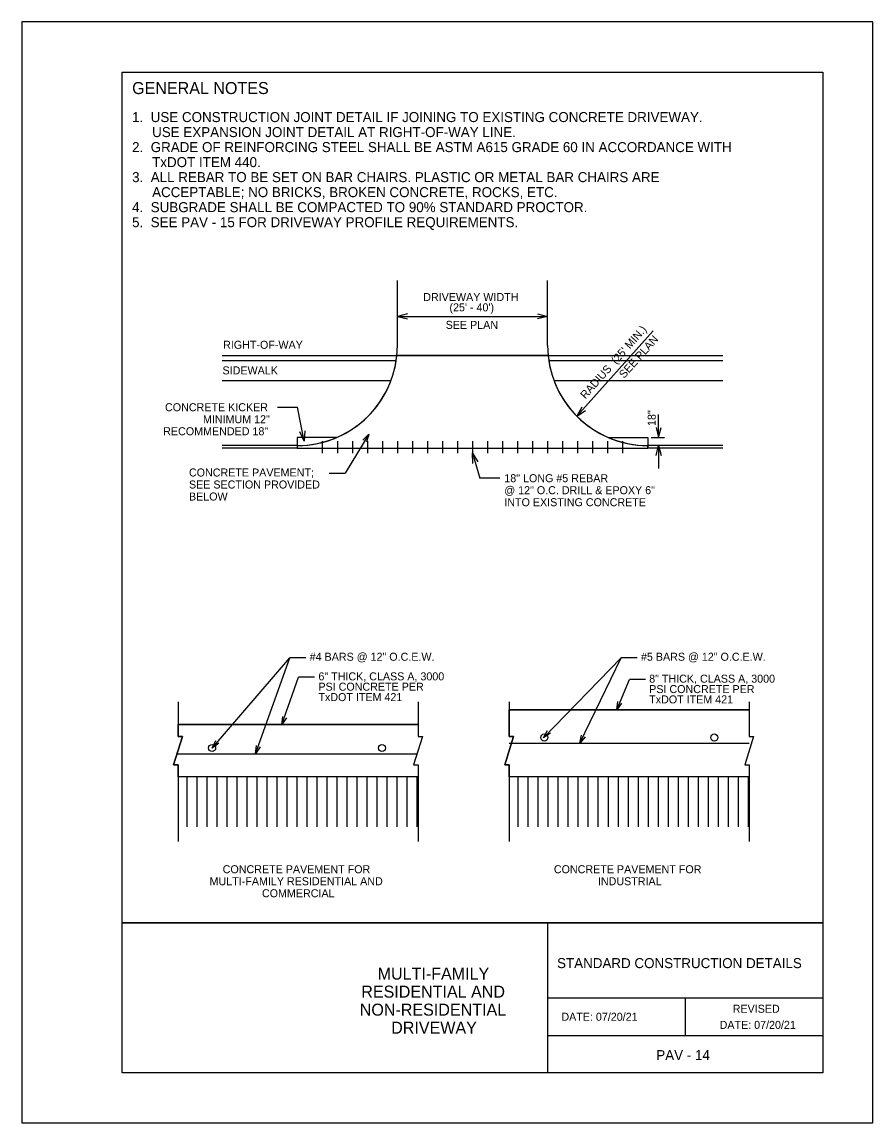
# Model space of a CAD drawing. Extents: x 2082796.5 to 2082805, y 13331226.4 to 13331237.4.
import ezdxf

# ---------------------------------------------------------------- set-up
doc = ezdxf.new("R2010")
doc.units = 0
for name, color, linetype in [('Detail', 7, 'Continuous'), ('Detail Label', 7, 'Continuous'), ('FILL', 7, 'Continuous'), ('Level 60', 7, 'Continuous'), ('Non-Print', 7, 'Continuous'), ('Sheet Title Block', 7, 'Continuous')]:
    doc.layers.add(name, color=color, linetype=linetype)

msp = doc.modelspace()

# ---------------------------------------------------------------- linework, layer by layer
at = {"layer": 'Detail'}
for p, q in [((2082800.293, 13331234.179), (2082800.293, 13331234.829)), ((2082801.793, 13331234.179), (2082801.793, 13331234.829)), ((2082800.293, 13331234.469), (2082801.793, 13331234.469)), ((2082802.086, 13331233.472), (2082802.847, 13331234.327)), ((2082798.543, 13331234.079), (2082803.543, 13331234.079)), ((2082798.543, 13331234.029), (2082800.282, 13331234.029)), ((2082801.805, 13331234.029), (2082803.543, 13331234.029)), ((2082798.543, 13331233.829), (2082800.23, 13331233.829)), ((2082801.857, 13331233.829), (2082803.543, 13331233.829)), ((2082802.902, 13331233.259), (2082802.902, 13331233.489)), ((2082802.829, 13331233.259), (2082802.96, 13331233.259)), ((2082799.293, 13331233.179), (2082798.543, 13331233.179)), ((2082799.293, 13331233.154), (2082798.543, 13331233.154)), ((2082799.293, 13331233.179), (2082799.293, 13331233.154)), ((2082799.293, 13331233.154), (2082802.793, 13331233.154)), ((2082802.793, 13331233.154), (2082802.793, 13331233.179)), ((2082803.543, 13331233.179), (2082802.793, 13331233.179)), ((2082802.793, 13331233.179), (2082802.793, 13331233.154)), ((2082803.543, 13331233.154), (2082802.793, 13331233.154)), ((2082802.902, 13331233.179), (2082802.902, 13331232.949)), ((2082798.103, 13331230.617), (2082798.103, 13331230.271)), ((2082800.5, 13331230.617), (2082800.5, 13331230.271)), ((2082801.411, 13331230.617), (2082801.411, 13331230.271)), ((2082803.808, 13331230.617), (2082803.808, 13331230.271)), ((2082803.808, 13331230.54), (2082801.411, 13331230.54)), ((2082800.5, 13331230.391), (2082798.103, 13331230.391)), ((2082798.145, 13331230.271), (2082798.058, 13331229.988)), ((2082798.103, 13331230.271), (2082798.145, 13331230.271)), ((2082800.542, 13331230.271), (2082800.455, 13331229.988)), ((2082800.5, 13331230.271), (2082800.542, 13331230.271)), ((2082801.454, 13331230.271), (2082801.366, 13331229.988)), ((2082801.411, 13331230.271), (2082801.454, 13331230.271)), ((2082803.851, 13331230.271), (2082803.763, 13331229.988)), ((2082803.808, 13331230.271), (2082803.851, 13331230.271)), ((2082801.411, 13331230.205), (2082803.808, 13331230.205)), ((2082798.092, 13331230.099), (2082800.489, 13331230.099)), ((2082798.058, 13331229.988), (2082798.103, 13331229.988)), ((2082798.103, 13331229.988), (2082798.103, 13331229.222)), ((2082800.455, 13331229.988), (2082800.5, 13331229.988)), ((2082800.5, 13331229.988), (2082800.5, 13331229.222)), ((2082801.366, 13331229.988), (2082801.411, 13331229.988)), ((2082801.411, 13331229.988), (2082801.411, 13331229.222)), ((2082803.763, 13331229.988), (2082803.808, 13331229.988)), ((2082803.808, 13331229.988), (2082803.808, 13331229.222)), ((2082800.5, 13331229.87), (2082798.103, 13331229.87)), ((2082803.808, 13331229.87), (2082801.411, 13331229.87))]:
    msp.add_line(p, q, dxfattribs=at)
for points in [[(2082801.411, 13331230.54), (2082803.808, 13331230.54), (2082803.808, 13331230.271), (2082803.851, 13331230.271), (2082803.763, 13331229.988), (2082803.808, 13331229.988), (2082803.808, 13331229.87), (2082801.411, 13331229.87), (2082801.411, 13331229.988), (2082801.366, 13331229.988), (2082801.454, 13331230.271), (2082801.411, 13331230.271)], [(2082798.103, 13331230.391), (2082800.5, 13331230.39), (2082800.5, 13331230.271), (2082800.542, 13331230.271), (2082800.455, 13331229.988), (2082800.5, 13331229.988), (2082800.5, 13331229.87), (2082798.103, 13331229.87), (2082798.103, 13331229.988), (2082798.058, 13331229.988), (2082798.145, 13331230.271), (2082798.103, 13331230.271)]]:
    msp.add_lwpolyline(points, close=True, dxfattribs=at)
for centre in [(2082801.761, 13331230.262), (2082803.458, 13331230.262), (2082798.442, 13331230.157), (2082800.139, 13331230.157)]:
    msp.add_circle(centre, 0.0352, dxfattribs=at)
for centre, start, end in [((2082799.293, 13331234.179), 270, 0), ((2082802.793, 13331234.179), 180, 270)]:
    msp.add_arc(centre, 1, start, end, dxfattribs=at)
at = {"layer": 'Detail Label'}
for p, q in [((2082799.095, 13331233.562), (2082799.295, 13331233.562)), ((2082799.362, 13331233.223), (2082799.295, 13331233.562)), ((2082799.685, 13331233.259), (2082799.293, 13331233.259)), ((2082799.293, 13331233.259), (2082799.293, 13331233.179)), ((2082799.543, 13331233.224), (2082799.543, 13331233.104)), ((2082799.693, 13331233.224), (2082799.693, 13331233.104)), ((2082800.008, 13331233.292), (2082799.771, 13331232.903)), ((2082799.843, 13331233.224), (2082799.843, 13331233.104)), ((2082799.993, 13331233.224), (2082799.993, 13331233.104)), ((2082800.143, 13331233.224), (2082800.143, 13331233.104)), ((2082800.293, 13331233.224), (2082800.293, 13331233.104)), ((2082800.443, 13331233.224), (2082800.443, 13331233.104)), ((2082800.593, 13331233.224), (2082800.593, 13331233.104)), ((2082800.743, 13331233.224), (2082800.743, 13331233.104)), ((2082800.893, 13331233.224), (2082800.893, 13331233.104)), ((2082801.043, 13331233.224), (2082801.043, 13331233.104)), ((2082801.193, 13331233.224), (2082801.193, 13331233.104)), ((2082801.343, 13331233.224), (2082801.343, 13331233.104)), ((2082801.493, 13331233.224), (2082801.493, 13331233.104)), ((2082801.643, 13331233.224), (2082801.643, 13331233.104)), ((2082801.793, 13331233.224), (2082801.793, 13331233.104)), ((2082801.943, 13331233.224), (2082801.943, 13331233.104)), ((2082802.093, 13331233.224), (2082802.093, 13331233.104)), ((2082802.243, 13331233.224), (2082802.243, 13331233.104)), ((2082802.393, 13331233.224), (2082802.393, 13331233.104)), ((2082802.401, 13331233.259), (2082802.793, 13331233.259)), ((2082802.543, 13331233.224), (2082802.543, 13331233.104)), ((2082802.793, 13331233.259), (2082802.793, 13331233.179)), ((2082801.043, 13331233.104), (2082801.117, 13331232.853)), ((2082799.611, 13331232.903), (2082799.771, 13331232.903)), ((2082801.317, 13331232.853), (2082801.117, 13331232.853)), ((2082798.442, 13331230.157), (2082799.219, 13331231.057)), ((2082798.876, 13331230.099), (2082799.219, 13331231.057)), ((2082799.379, 13331231.057), (2082799.219, 13331231.057)), ((2082801.751, 13331230.26), (2082802.527, 13331231.057)), ((2082802.114, 13331230.205), (2082802.527, 13331231.057)), ((2082802.687, 13331231.057), (2082802.527, 13331231.057)), ((2082799.14, 13331230.391), (2082799.306, 13331230.866)), ((2082799.466, 13331230.866), (2082799.306, 13331230.866)), ((2082802.484, 13331230.54), (2082802.61, 13331230.842)), ((2082802.77, 13331230.842), (2082802.61, 13331230.842))]:
    msp.add_line(p, q, dxfattribs=at)
for points in [[(2082800.393, 13331234.494), (2082800.293, 13331234.469), (2082800.393, 13331234.444)], [(2082801.693, 13331234.494), (2082801.793, 13331234.469), (2082801.693, 13331234.444)], [(2082802.134, 13331233.563), (2082802.086, 13331233.472), (2082802.171, 13331233.53)], [(2082799.367, 13331233.326), (2082799.362, 13331233.223), (2082799.318, 13331233.316)], [(2082802.877, 13331233.359), (2082802.902, 13331233.259), (2082802.927, 13331233.359)], [(2082799.949, 13331233.234), (2082800.008, 13331233.292), (2082799.983, 13331233.213)], [(2082801.047, 13331233.001), (2082801.043, 13331233.104), (2082801.095, 13331233.015)], [(2082802.877, 13331233.079), (2082802.902, 13331233.179), (2082802.927, 13331233.079)], [(2082802.533, 13331230.606), (2082802.484, 13331230.54), (2082802.496, 13331230.621)], [(2082799.186, 13331230.46), (2082799.14, 13331230.391), (2082799.148, 13331230.473)], [(2082798.51, 13331230.204), (2082798.442, 13331230.157), (2082798.479, 13331230.231)], [(2082801.821, 13331230.304), (2082801.751, 13331230.26), (2082801.792, 13331230.331)], [(2082802.167, 13331230.268), (2082802.114, 13331230.205), (2082802.131, 13331230.285)], [(2082798.922, 13331230.168), (2082798.876, 13331230.099), (2082798.884, 13331230.181)]]:
    msp.add_lwpolyline(points, dxfattribs=at)
at = {"layer": 'FILL'}
for p, q in [((2082801.798, 13331234.079), (2082800.288, 13331234.079)), ((2082799.685, 13331233.259), (2082799.293, 13331233.259)), ((2082799.293, 13331233.259), (2082799.293, 13331233.179)), ((2082802.401, 13331233.259), (2082802.793, 13331233.259)), ((2082802.793, 13331233.259), (2082802.793, 13331233.179)), ((2082799.293, 13331233.179), (2082799.293, 13331233.154)), ((2082799.293, 13331233.154), (2082802.793, 13331233.154)), ((2082802.793, 13331233.154), (2082802.793, 13331233.179))]:
    msp.add_line(p, q, dxfattribs=at)
for centre, start, end in [((2082799.293, 13331234.179), 270, 354.2608), ((2082802.793, 13331234.179), 185.7392, 270), ((2082799.293, 13331234.179), 270, 293.0739), ((2082802.793, 13331234.179), 246.9261, 270)]:
    msp.add_arc(centre, 1, start, end, dxfattribs=at)
at = {"layer": 'Level 60'}
for p, q in [((2082798.192, 13331229.37), (2082798.192, 13331229.87)), ((2082798.292, 13331229.37), (2082798.292, 13331229.87)), ((2082798.392, 13331229.37), (2082798.392, 13331229.87)), ((2082798.492, 13331229.37), (2082798.492, 13331229.87)), ((2082798.592, 13331229.37), (2082798.592, 13331229.87)), ((2082798.692, 13331229.37), (2082798.692, 13331229.87)), ((2082798.792, 13331229.37), (2082798.792, 13331229.87)), ((2082798.892, 13331229.37), (2082798.892, 13331229.87)), ((2082798.992, 13331229.37), (2082798.992, 13331229.87)), ((2082799.092, 13331229.37), (2082799.092, 13331229.87)), ((2082799.192, 13331229.37), (2082799.192, 13331229.87)), ((2082799.292, 13331229.37), (2082799.292, 13331229.87)), ((2082799.392, 13331229.37), (2082799.392, 13331229.87)), ((2082799.492, 13331229.37), (2082799.492, 13331229.87)), ((2082799.592, 13331229.37), (2082799.592, 13331229.87)), ((2082799.692, 13331229.37), (2082799.692, 13331229.87)), ((2082799.792, 13331229.37), (2082799.792, 13331229.87)), ((2082799.892, 13331229.37), (2082799.892, 13331229.87)), ((2082799.992, 13331229.37), (2082799.992, 13331229.87)), ((2082800.092, 13331229.37), (2082800.092, 13331229.87)), ((2082800.192, 13331229.37), (2082800.192, 13331229.87)), ((2082800.292, 13331229.37), (2082800.292, 13331229.87)), ((2082800.392, 13331229.37), (2082800.392, 13331229.87)), ((2082800.492, 13331229.37), (2082800.492, 13331229.87)), ((2082801.5, 13331229.37), (2082801.5, 13331229.87)), ((2082801.6, 13331229.37), (2082801.6, 13331229.87)), ((2082801.7, 13331229.37), (2082801.7, 13331229.87)), ((2082801.8, 13331229.37), (2082801.8, 13331229.87)), ((2082801.9, 13331229.37), (2082801.9, 13331229.87)), ((2082802, 13331229.37), (2082802, 13331229.87)), ((2082802.1, 13331229.37), (2082802.1, 13331229.87)), ((2082802.2, 13331229.37), (2082802.2, 13331229.87)), ((2082802.3, 13331229.37), (2082802.3, 13331229.87)), ((2082802.4, 13331229.37), (2082802.4, 13331229.87)), ((2082802.5, 13331229.37), (2082802.5, 13331229.87)), ((2082802.6, 13331229.37), (2082802.6, 13331229.87)), ((2082802.7, 13331229.37), (2082802.7, 13331229.87)), ((2082802.8, 13331229.37), (2082802.8, 13331229.87)), ((2082802.9, 13331229.37), (2082802.9, 13331229.87)), ((2082803, 13331229.37), (2082803, 13331229.87)), ((2082803.1, 13331229.37), (2082803.1, 13331229.87)), ((2082803.2, 13331229.37), (2082803.2, 13331229.87)), ((2082803.3, 13331229.37), (2082803.3, 13331229.87)), ((2082803.4, 13331229.37), (2082803.4, 13331229.87)), ((2082803.5, 13331229.37), (2082803.5, 13331229.87)), ((2082803.6, 13331229.37), (2082803.6, 13331229.87)), ((2082803.7, 13331229.37), (2082803.7, 13331229.87)), ((2082803.8, 13331229.37), (2082803.8, 13331229.87))]:
    msp.add_line(p, q, dxfattribs=at)
at = {"layer": 'Non-Print'}
msp.add_lwpolyline([(2082796.543, 13331226.411), (2082805.043, 13331226.411), (2082805.043, 13331237.411), (2082796.543, 13331237.411)], close=True, dxfattribs=at)
at = {"layer": 'Sheet Title Block'}
for p, q in [((2082801.793, 13331228.411), (2082801.793, 13331226.911)), ((2082801.793, 13331227.661), (2082804.543, 13331227.661)), ((2082803.168, 13331227.661), (2082803.168, 13331227.286)), ((2082801.793, 13331227.286), (2082804.543, 13331227.286))]:
    msp.add_line(p, q, dxfattribs=at)
for points in [[(2082797.543, 13331236.911), (2082804.543, 13331236.911), (2082804.543, 13331228.411), (2082797.543, 13331228.411)], [(2082797.543, 13331228.411), (2082804.543, 13331228.411), (2082804.543, 13331226.911), (2082797.543, 13331226.911)]]:
    msp.add_lwpolyline(points, close=True, dxfattribs=at)

# ---------------------------------------------------------------- texts
at = {"layer": 'Detail'}
for s, p in [('DRIVEWAY WIDTH', (2082800.551, 13331234.623)), ("(25' - 40')", (2082800.813, 13331234.52)), ('SEE PLAN', (2082800.775, 13331234.345)), ('RIGHT-OF-WAY', (2082798.552, 13331234.146)), ('SIDEWALK', (2082798.546, 13331233.89)), ('CONCRETE PAVEMENT FOR ', (2082798.548, 13331228.906)), ('CONCRETE PAVEMENT FOR ', (2082801.856, 13331228.906)), ('MULTI-FAMILY RESIDENTIAL AND ', (2082798.417, 13331228.786)), ('INDUSTRIAL', (2082802.296, 13331228.786)), ('COMMERCIAL', (2082798.94, 13331228.666))]:
    msp.add_text(s, height=0.08, dxfattribs=at).set_placement(p)
for s, rotation, p in [("RADIUS  (25' MIN.)", 48.3491, (2082802.171, 13331233.639)), ('SEE PLAN', 48.3491, (2082802.558, 13331233.845)), ('18"', 90, (2082802.873, 13331233.375))]:
    msp.add_text(s, height=0.08, rotation=rotation, dxfattribs=at).set_placement(p)
at = {"layer": 'Detail Label'}
for s, height, p in [('GENERAL NOTES', 0.12, (2082797.643, 13331236.691)), ('1.  USE CONSTRUCTION JOINT DETAIL IF JOINING TO EXISTING CONCRETE DRIVEWAY.  ', 0.1, (2082797.643, 13331236.411)), ('USE EXPANSION JOINT DETAIL AT RIGHT-OF-WAY LINE.', 0.1, (2082797.843, 13331236.261)), ('2.  GRADE OF REINFORCING STEEL SHALL BE ASTM A615 GRADE 60 IN ACCORDANCE WITH ', 0.1, (2082797.643, 13331236.111)), ('TxDOT ITEM 440.', 0.1, (2082797.843, 13331235.961)), ('3.  ALL REBAR TO BE SET ON BAR CHAIRS. PLASTIC OR METAL BAR CHAIRS ARE ', 0.1, (2082797.643, 13331235.811)), ('ACCEPTABLE; NO BRICKS, BROKEN CONCRETE, ROCKS, ETC.', 0.1, (2082797.843, 13331235.661)), ('4.  SUBGRADE SHALL BE COMPACTED TO 90% STANDARD PROCTOR.', 0.1, (2082797.643, 13331235.511)), ('5.  SEE PAV - 15 FOR DRIVEWAY PROFILE REQUIREMENTS.', 0.1, (2082797.643, 13331235.361)), ('CONCRETE KICKER', 0.08, (2082797.972, 13331233.522)), (' MINIMUM 12"', 0.08, (2082798.321, 13331233.402)), (' RECOMMENDED 18"', 0.08, (2082797.924, 13331233.282)), ('CONCRETE PAVEMENT;', 0.08, (2082798.211, 13331232.87)), ('18" LONG #5 REBAR', 0.08, (2082801.361, 13331232.813)), ('SEE SECTION PROVIDED', 0.08, (2082798.211, 13331232.75)), ('@ 12" O.C. DRILL & EPOXY 6" ', 0.08, (2082801.361, 13331232.693)), ('BELOW', 0.08, (2082798.211, 13331232.63)), ('INTO EXISTING CONCRETE', 0.08, (2082801.361, 13331232.573)), ('#4 BARS @ 12" O.C.E.W.', 0.08, (2082799.417, 13331231.029)), ('#5 BARS @ 12" O.C.E.W.', 0.08, (2082802.726, 13331231.029)), ('6" THICK, CLASS A, 3000 ', 0.08, (2082799.504, 13331230.833)), ('8" THICK, CLASS A, 3000 ', 0.08, (2082802.808, 13331230.81)), ('PSI CONCRETE PER ', 0.08, (2082799.504, 13331230.73)), ('PSI CONCRETE PER ', 0.08, (2082802.808, 13331230.706)), ('TxDOT ITEM 421', 0.08, (2082799.504, 13331230.626)), ('TxDOT ITEM 421', 0.08, (2082802.808, 13331230.603))]:
    msp.add_text(s, height=height, dxfattribs=at).set_placement(p)
at = {"layer": 'Sheet Title Block'}
for s, height, p in [('STANDARD CONSTRUCTION DETAILS', 0.1, (2082801.888, 13331227.958)), ('MULTI-FAMILY ', 0.12, (2082800.096, 13331227.843)), ('RESIDENTIAL AND ', 0.12, (2082799.932, 13331227.663)), ('NON-RESIDENTIAL ', 0.12, (2082799.917, 13331227.483)), ('REVISED', 0.08, (2082803.642, 13331227.512)), ('DATE: 07/20/21', 0.08, (2082801.931, 13331227.432)), ('DRIVEWAY', 0.12, (2082800.231, 13331227.303)), (' DATE: 07/20/21', 0.08, (2082803.482, 13331227.351)), ('PAV - 14', 0.1, (2082802.879, 13331227.039))]:
    msp.add_text(s, height=height, dxfattribs=at).set_placement(p)

doc.saveas('drawing.dxf')
